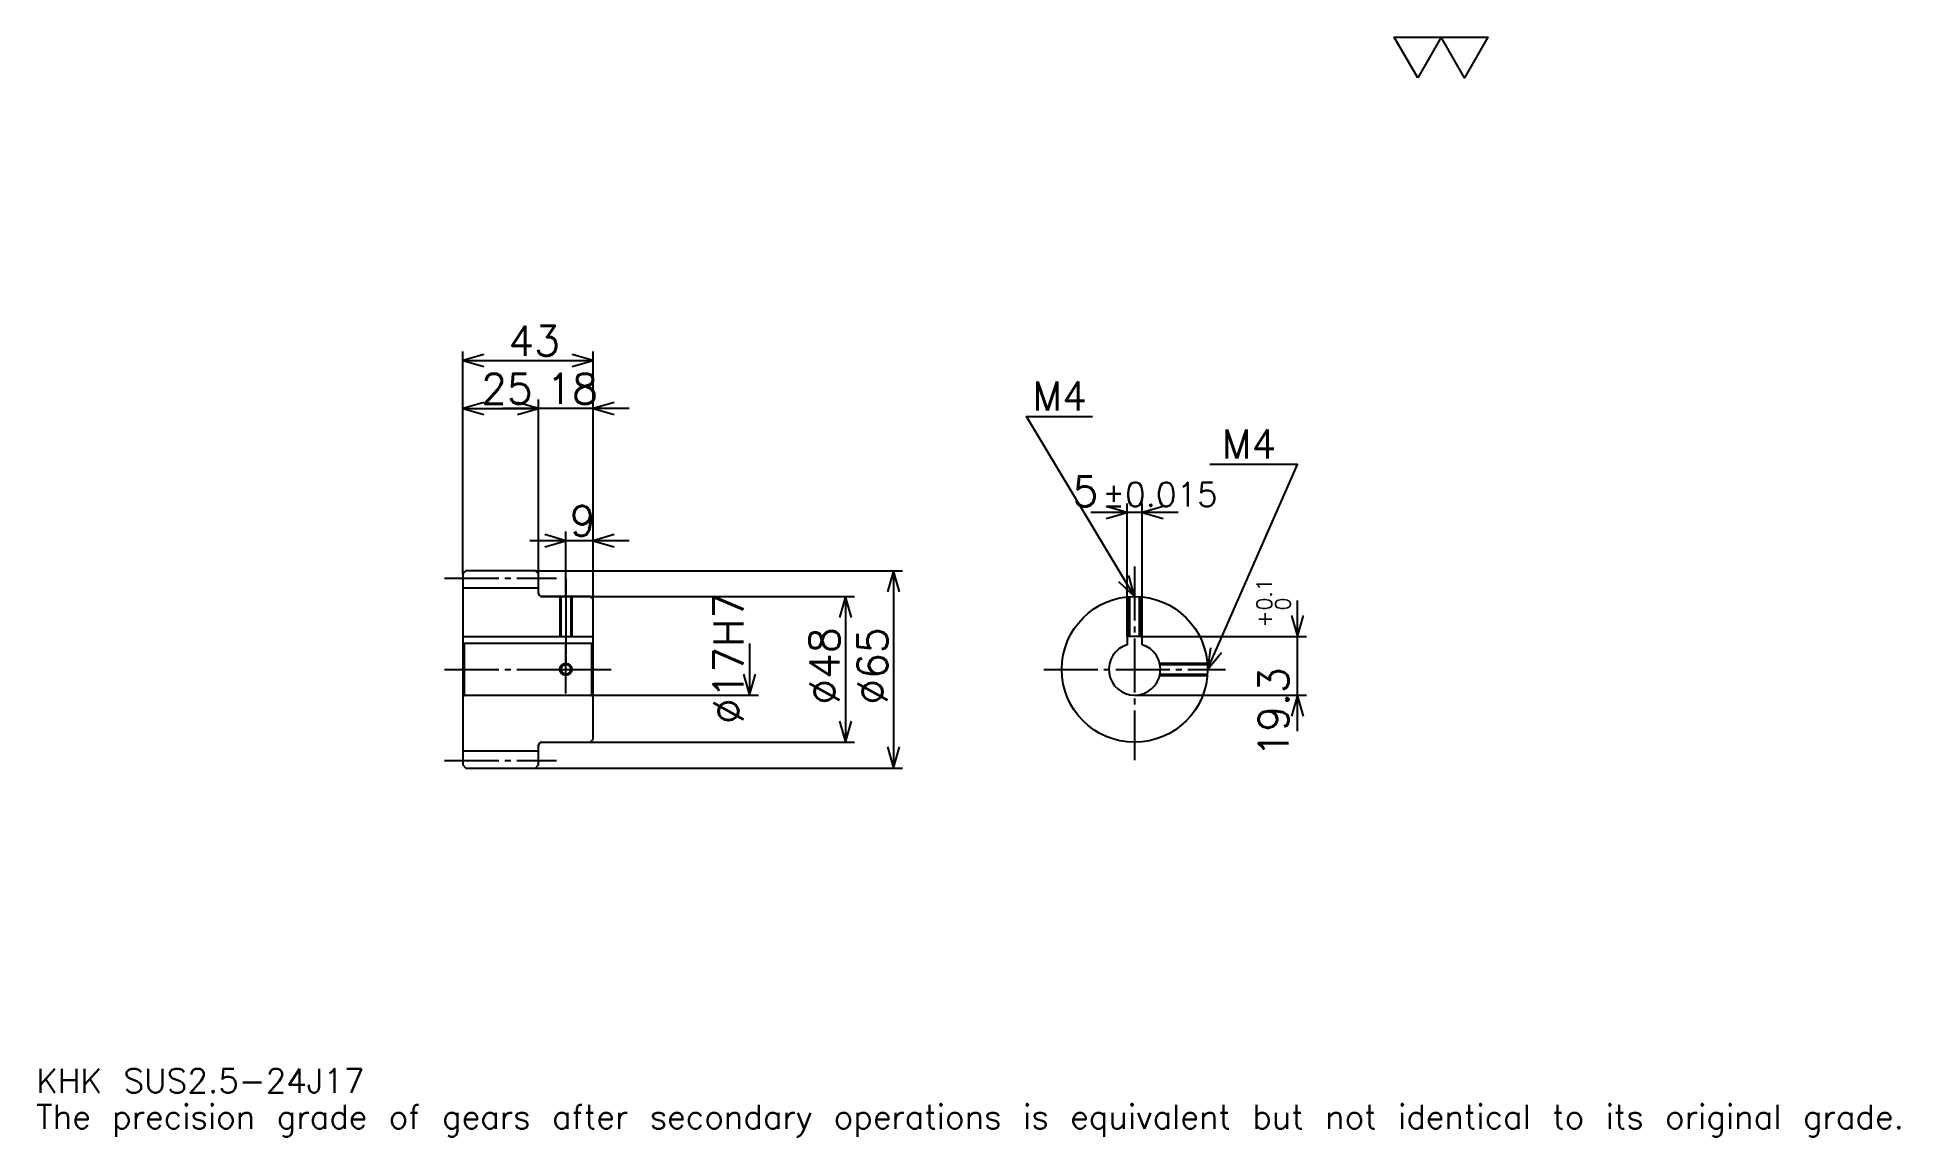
# Model space of a CAD drawing. Extents: x 20 to 634, y 7 to 369.
import ezdxf

# ---------------------------------------------------------------- set-up
doc = ezdxf.new("R2010")
doc.units = 0
doc.linetypes.add('DASHDOT', pattern=[23.739131, 17.804348, -1.978261, 1.978261, -1.978261])
doc.layers.get('0').update_dxf_attribs({"linetype": 'CONTINUOUS'})
doc.layers.add('DASHDOT', color=6, linetype='DASHDOT')
doc.styles.add('KANJI', font='TXT', dxfattribs={"bigfont": 'BIGFONT'})

msp = doc.modelspace()

# ---------------------------------------------------------------- linework, layer by layer
at = {"color": 5}
for p, q in [((160.239136, 193.728256), (160.239136, 265.934784)), ((203.239136, 193.728256), (203.239136, 265.934784)), ((160.239136, 262.967377), (203.239136, 262.967377)), ((160.239136, 247.141296), (185.239136, 247.141296)), ((215.108704, 247.141296), (173.369568, 247.141296)), ((185.239136, 193.728256), (185.239136, 250.108688)), ((379.043488, 172.028259), (379.043488, 215.891296)), ((384.043488, 172.028259), (384.043488, 215.891296)), ((395.913055, 212.923904), (367.17392, 212.923904)), ((215.108704, 203.619568), (182.369568, 203.619568)), ((194.239136, 193.728256), (194.239136, 206.586945)), ((160.239136, 192.728256), (160.239136, 193.728256)), ((184.239136, 193.728256), (203.239136, 193.728256)), ((185.239136, 192.728256), (185.239136, 193.728256)), ((194.239136, 185.228256), (194.239136, 193.728256)), ((194.239136, 185.228256), (194.239136, 193.728256)), ((203.239136, 193.728256), (305.119568, 193.728256)), ((203.239136, 184.228256), (203.239136, 193.728256)), ((302.152161, 193.728256), (302.152161, 128.728256)), ((186.239136, 185.228256), (203.239136, 185.228256)), ((203.239136, 185.228256), (289.293488, 185.228256)), ((286.326111, 185.228256), (286.326111, 137.228256)), ((435.217407, 140.858688), (435.217407, 183.897827)), ((384.043488, 172.028259), (438.184784, 172.028259)), ((254.67392, 169.728256), (254.67392, 152.728256)), ((203.239136, 152.728256), (257.641296, 152.728256)), ((381.543488, 152.728256), (438.184784, 152.728256)), ((186.239136, 137.228256), (203.239136, 137.228256)), ((203.239136, 137.228256), (289.293488, 137.228256)), ((184.239136, 128.728256), (203.239136, 128.728256)), ((203.239136, 128.728256), (305.119568, 128.728256))]:
    msp.add_line(p, q, dxfattribs=at)
at = {"color": 4}
for p, q in [((160.239136, 188.103256), (185.239136, 188.103256)), ((160.239136, 172.028259), (203.239136, 172.028259)), ((160.739136, 169.728256), (160.739136, 152.728256)), ((202.739136, 169.728256), (203.239136, 170.228256)), ((202.739136, 152.728256), (203.239136, 152.228256)), ((160.239136, 134.353256), (185.239136, 134.353256))]:
    msp.add_line(p, q, dxfattribs=at)
at = {"color": 7}
msp.add_lwpolyline([(474.782623, 356.086945), (467.067413, 369.459991), (497.928284, 369.459991), (490.213074, 356.086945), (482.497833, 369.459991), (474.782623, 356.086945)], dxfattribs=at)
at = {"color": 5}
for points in [[(167.163055, 264.945648), (160.239136, 262.967377), (167.163055, 260.989136)], [(196.315216, 260.989136), (203.239136, 262.967377), (196.315216, 264.945648)], [(167.163055, 249.119568), (160.239136, 247.141296), (167.163055, 245.163025)], [(178.315216, 245.163025), (185.239136, 247.141296), (178.315216, 249.119568)], [(178.315216, 245.163025), (185.239136, 247.141296), (178.315216, 249.119568)], [(210.163055, 249.119568), (203.239136, 247.141296), (210.163055, 245.163025)], [(381.543488, 185.228256), (345.934784, 244.57608), (367.695679, 244.57608)], [(405.543488, 161.228256), (435.217407, 228.75), (406.334778, 228.75)], [(372.119568, 210.945648), (379.043488, 212.923904), (372.119568, 214.902161)], [(390.967407, 214.902161), (384.043488, 212.923904), (390.967407, 210.945648)], [(187.315216, 201.641296), (194.239136, 203.619568), (187.315216, 205.597824)], [(210.163055, 205.597824), (203.239136, 203.619568), (210.163055, 201.641296)], [(304.130432, 186.804352), (302.152161, 193.728256), (300.17392, 186.804352)], [(376.284821, 190.147659), (381.543488, 185.228256), (379.67749, 192.183273)], [(288.304352, 178.304352), (286.326111, 185.228256), (284.347839, 178.304352)], [(433.239136, 178.952164), (435.217407, 172.028259), (437.195679, 178.952164)], [(406.518127, 168.362976), (405.543488, 161.228256), (410.140289, 166.771133)], [(252.695648, 159.652176), (254.67392, 152.728256), (256.652191, 159.652176)], [(437.195679, 145.804352), (435.217407, 152.728256), (433.239136, 145.804352)], [(284.347839, 144.152161), (286.326111, 137.228256), (288.304352, 144.152161)], [(300.17392, 135.652161), (302.152161, 128.728256), (304.130432, 135.652161)]]:
    msp.add_lwpolyline(points, dxfattribs=at)
at = {"color": 4}
for points in [[(185.239136, 186.228256), (185.239136, 192.728256), (184.239136, 193.728256), (161.239136, 193.728256), (160.239136, 192.728256), (160.239136, 152.228256)], [(186.239136, 137.228256), (202.239136, 137.228256), (203.239136, 138.228256), (203.239136, 184.228256), (202.239136, 185.228256), (186.239136, 185.228256)], [(192.239136, 185.228256), (192.239136, 172.028259)], [(192.619141, 185.228256), (192.619141, 172.028259)], [(195.859131, 185.228256), (195.859131, 172.028259)], [(196.239136, 185.228256), (196.239136, 172.028259)], [(379.543488, 172.028259), (379.543488, 185.144775)], [(379.923492, 172.028259), (379.923492, 185.173523)], [(383.163483, 172.028259), (383.163483, 185.173523)], [(383.543488, 172.028259), (383.543488, 185.144775)], [(384.043488, 169.352295), (384.043488, 172.028259), (379.043488, 172.028259), (379.043488, 169.352295)], [(160.239136, 152.228256), (160.739136, 152.728256), (202.739136, 152.728256), (202.739136, 169.728256), (160.739136, 169.728256), (160.239136, 170.228256)], [(389.80484, 163.228256), (405.460022, 163.228256)], [(389.887695, 162.848251), (405.48877, 162.848251)], [(389.887695, 159.608261), (405.48877, 159.608261)], [(389.80484, 159.228256), (405.460022, 159.228256)], [(160.239136, 152.228256), (160.239136, 129.728256), (161.239136, 128.728256), (184.239136, 128.728256), (185.239136, 129.728256), (185.239136, 136.228256)]]:
    msp.add_lwpolyline(points, dxfattribs=at)
for centre, radius in [((381.543488, 161.228256), 24), ((194.239136, 161.228256), 1.62)]:
    msp.add_circle(centre, radius, dxfattribs=at)
at = {"color": 7}
msp.add_circle((194.239136, 161.228256), 2, dxfattribs=at)
at = {"color": 4}
for centre, radius, start, end in [((186.239136, 186.228256), 1, 180, 270), ((381.543488, 161.228256), 8.5, 107.104634835, 72.895365165), ((186.239136, 136.228256), 1, 90, 180)]:
    msp.add_arc(centre, radius, start, end, dxfattribs=at)
at = {"layer": 'DASHDOT', "color": 7}
for p, q in [((154.304352, 191.228256), (191.17392, 191.228256)), ((381.543488, 195.119568), (381.543488, 131.293472)), ((194.239136, 185.228256), (194.239136, 161.228256)), ((154.304352, 161.228256), (209.17392, 161.228256)), ((351.608704, 161.228256), (411.478271, 161.228256)), ((154.304352, 131.228256), (191.17392, 131.228256))]:
    msp.add_line(p, q, dxfattribs=at)
for points in [[(194.239136, 191.16304), (194.239136, 166.093475)], [(194.239136, 153.293472), (194.239136, 169.16304)], [(186.304352, 161.228256), (202.17392, 161.228256)]]:
    msp.add_lwpolyline(points, dxfattribs=at)

# ---------------------------------------------------------------- texts
at = {"color": 7, "style": 'KANJI'}
for s, height, p in [('43', 9.891304, (175.309784, 264.549988)), ('25', 9.891304, (166.309784, 248.723907)), ('18', 9.891304, (187.809784, 248.723907)), ('M4', 9.495653, (347.913055, 246.554352)), ('M4', 9.495653, (410.291321, 230.728256)), ('5', 9.891304, (361.125885, 214.902161)), ('%%p0.015', 7.913043, (370.917053, 214.902161)), ('9', 9.891304, (195.52446, 205.202164)), ('KHK SUS2.5-24J17', 7.913043, (19.782608, 21.76087)), ('The precision grade of gears after secondary operations is equivalent but not identical to its original grade.', 7.913043, (19.782608, 9.891304))]:
    msp.add_text(s, height=height, dxfattribs=at).set_placement(p)
for s, height, p in [('%%c17H7', 9.891304, (252.695648, 143.17662)), ('0.1', 4.945652, (426.710876, 180.597214)), ('0', 4.945652, (432.843506, 180.597214)), ('+', 4.945652, (426.710876, 175.05809)), ('%%c48', 9.891304, (284.347839, 149.605972)), ('%%c65', 9.891304, (300.17392, 149.605972)), ('19.3', 9.891304, (432.250031, 132.244598))]:
    msp.add_text(s, height=height, rotation=90, dxfattribs=at).set_placement(p)

doc.saveas('drawing.dxf')
